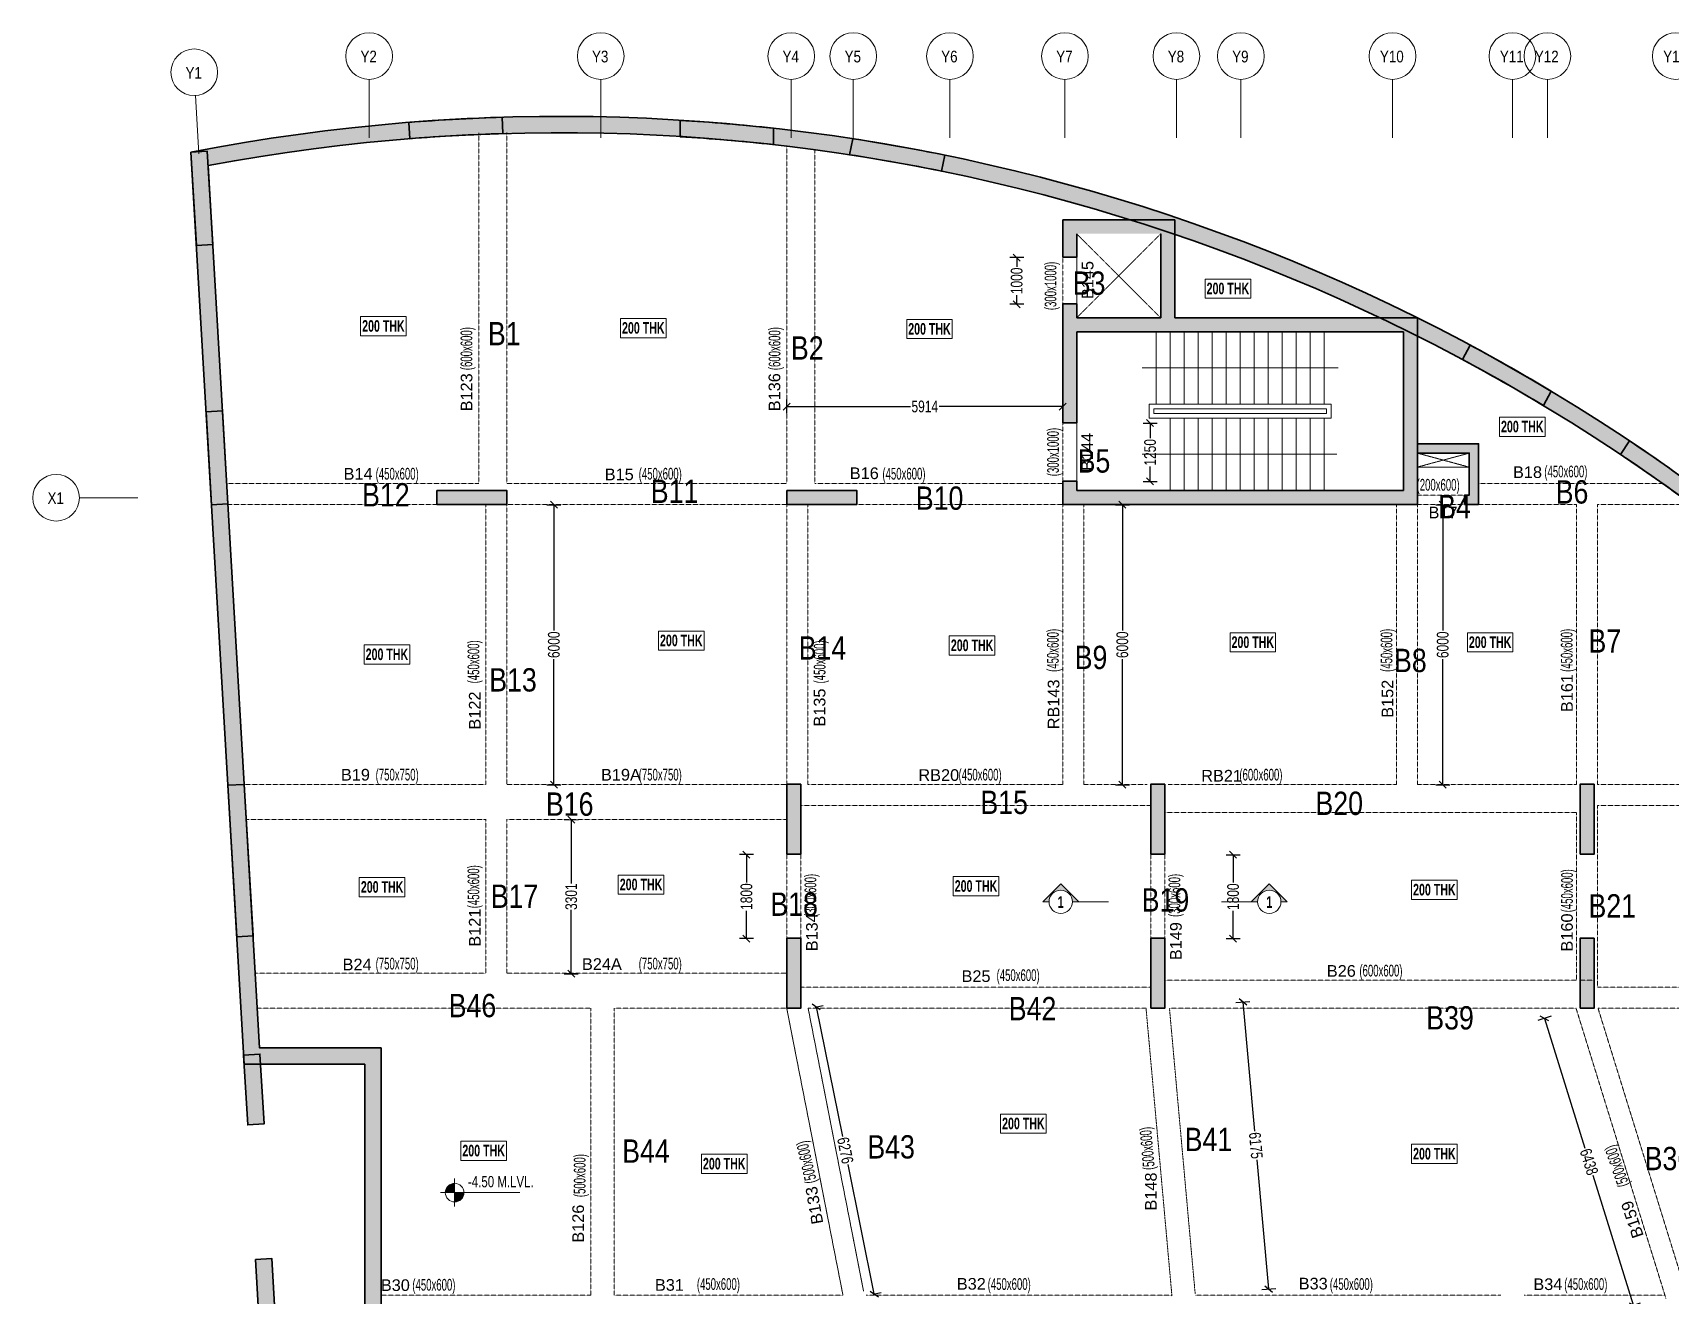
# Model space of a CAD drawing. Header units: millimetres. Extents: x 10 to 70671, y 90 to 65676.
# Drawn here: x 10 to 35101, y 38615 to 65676 of the extents above; entities that cross this region are included whole.
import ezdxf
from ezdxf.enums import TextEntityAlignment as Align

# ---------------------------------------------------------------- set-up
doc = ezdxf.new("R2010")
doc.units = ezdxf.units.MM
for name, pattern in [('Grid Line', [2222.5, 1270, -317.5, 317.5, -317.5]), ('HIDDEN', [0.375, 0.25, -0.125]), ('HIDDEN2', [0.1875, 0.125, -0.0625])]:
    doc.linetypes.add(name, pattern=pattern)
for name, color, linetype, lineweight in [('A-ANNO-DIMS', 8, 'Continuous', 15), ('A-DETL-MISC', 35, 'Continuous', 15), ('A-FLOR-IDEN', 11, 'Continuous', 9), ('A-GRIDS', 8, 'Continuous', 9), ('A-HIDD-ABVE', 8, 'HIDDEN', 20), ('A-HIDD-BELW', 8, 'HIDDEN2', 20), ('G-____-____-DIMS', 7, 'Continuous', 9), ('G-ANNO-SYMB', 1, 'Continuous', 9), ('S-BEAM', 7, 'Continuous', 18), ('S-BEAM-IDEN', 2, 'Continuous', 9), ('S-COL HATCH', 9, 'Continuous', 0), ('S-COLS', 5, 'Continuous', 35), ('S-GRIDS', 8, 'Continuous', 9)]:
    doc.layers.add(name, color=color, linetype=linetype, lineweight=lineweight)
for name, color, linetype in [('Abhinav working', 6, 'Continuous'), ('Beam Nos', 7, 'Continuous'), ('changes', 7, 'Continuous')]:
    doc.layers.add(name, color=color, linetype=linetype)
doc.styles.add('Arial Narrow', font='ARIALN.TTF', dxfattribs={"height": 400})
doc.styles.add('Dim.s & Anno.(Misc.)', font='ARIALN.TTF')
doc.styles.add('SC-BBS1', font='SansSerif')
doc.styles.add('SOBHA', font='swisscl.ttf')
doc.styles.add('Swis721 LtCn BT', font='swisscl.ttf', dxfattribs={"width": 0.9, "height": 233.355162})
doc.styles.add('Swis721 LtCn BT_1', font='swisscl.ttf', dxfattribs={"height": 240})
doc.styles.add('Swis721 LtCn BT_B', font='', dxfattribs={"width": 0.9, "height": 246.918336})
doc.styles.get('Swis721 LtCn BT_B').set_extended_font_data('Swis721 LtCn BT', bold=True)
doc.dimstyles.new('A-GFC-100', dxfattribs={"dimscale": 100, "dimtxt": 1.75, "dimasz": 1.5, "dimexe": 1.5, "dimexo": 0, "dimgap": 1, "dimtad": 1, "dimdsep": 46, "dimtxsty": 'Dim.s & Anno.(Misc.)', "dimblk": 'ARCHTICK', "dimcen": 0, "dimdle": 1.5, "dimclrd": 256, "dimclre": 8, "dimclrt": 6, "dimazin": 2, "dimtfac": 1, "dimtix": 1, "dimtmove": 2, "dimatfit": 3, "dimfxl": 1, "dimtolj": 1, "dimlwd": -1, "dimlwe": 9, "dimarcsym": 0})
doc.dimstyles.new('S-100', dxfattribs={"dimscale": 100, "dimtxt": 2.5, "dimasz": 1.5, "dimexe": 1.5, "dimexo": 1.5, "dimgap": 0.1, "dimtad": 0, "dimdec": 0, "dimrnd": 0.0005, "dimzin": 0, "dimdsep": 46, "dimtxsty": 'SOBHA', "dimblk": 'OBLIQUE', "dimcen": 0.09, "dimclrd": 8, "dimclre": 8, "dimclrt": 6, "dimadec": 0, "dimazin": 0, "dimtfac": 1, "dimtdec": 0, "dimtofl": 0, "dimtmove": 0, "dimatfit": 3, "dimfxl": 1.5, "dimfxlon": 1, "dimtolj": 1, "dimtzin": 0, "dimlwd": -1, "dimlwe": -1, "dimarcsym": 0})

# ---------------------------------------------------------------- blocks, each defined once
blk = doc.blocks.new('_ARCHTICK')
at = {"color": 0, "linetype": 'ByBlock', "const_width": 0.15}
blk.add_lwpolyline([(-0.5, -0.5), (0.5, 0.5)], dxfattribs=at)
blk = doc.blocks.new('A$C31bf04c8')
at = {"layer": 'S-COL HATCH', "transparency": 33554687}
h = blk.add_hatch(color=256, dxfattribs=at)
h.dxf.hatch_style = 1
edge = h.paths.add_edge_path()
edge.add_line((-12645, -10575), (46760, -10575))
edge.add_line((46760, -10575), (50155, -10425))
edge.add_line((50155, -10425), (50155, 18362))
edge.add_arc((65983, 101151), 84288, 235.33184, 259.17631, ccw=False)
edge.add_arc((-8447, 268), 41200, 49.9962, 101.0852)
edge.add_line((-16368, 40699), (-15227, 21150))
edge.add_line((-15227, 21150), (-12645, 21150))
edge.add_line((-12645, 21150), (-12645, -10575))
edge = h.paths.add_edge_path(flags=16)
edge.add_line((-12295, -10225), (46752, -10225))
edge.add_line((46752, -10225), (49805, -10090))
edge.add_line((49805, -10090), (49805, 18073))
edge.add_arc((65983, 101151), 84638, 235.32076, 258.98032, ccw=False)
edge.add_arc((-8447, 268), 40850, 49.9733, 100.6568)
edge.add_line((-16001, 40413), (-14897, 21500))
edge.add_line((-14897, 21500), (-12295, 21500))
edge.add_line((-12295, 21500), (-12295, -10225))
h = blk.add_hatch(color=256, dxfattribs=at)
h.dxf.hatch_style = 1
h.paths.add_polyline_path([(-9681, 41099), (-9700, 41449, 0.01185), (-11697, 41339), (-11678, 40990, -0.011949)])
h = blk.add_hatch(color=256, dxfattribs=at)
h.dxf.hatch_style = 1
h.paths.add_polyline_path([(-3886, 40863), (-3886, 41215, 0.011892), (-5886, 41383), (-5886, 41032, -0.011992)])
h = blk.add_hatch(color=256, dxfattribs=at)
h.dxf.hatch_style = 1
h.paths.add_polyline_path([(-16019, 40720), (-16368, 40699), (-16252, 38703), (-15902, 38723)])
h = blk.add_hatch(color=256, dxfattribs=at)
h.dxf.hatch_style = 1
h.paths.add_polyline_path([(-282, 40294), (-213, 40637, 0.011811), (-2182, 40989), (-2252, 40646, -0.01191)])
h = blk.add_hatch(color=256, dxfattribs=at)
h.dxf.hatch_style = 1
h.paths.add_polyline_path([(3425, 39251), (2315, 39251), (2315, 38451), (2615, 38451), (2615, 38951), (3425, 38951)], flags=17)
h.paths.add_polyline_path([(3725, 39251), (3425, 39251), (3425, 38951), (3725, 38951)], flags=17)
h.paths.add_polyline_path([(3764, 39251), (3725, 39251), (3725, 38951), (4415, 38951), (4415, 37151), (2615, 37151), (2615, 37451), (2315, 37451), (2315, 34901), (2615, 34901), (2615, 36851), (9456, 36851), (9456, 37151), (9141, 37151), (9137, 37141, 0.00014), (9116, 37151), (4715, 37151), (4715, 39251), (4610, 39251), (4539, 39000, 0.004852)])
h.paths.add_polyline_path([(9915, 37151), (9456, 37151), (9456, 36851), (9615, 36851), (9615, 33451), (9456, 33451), (9456, 33151), (9915, 33151)])
h.paths.add_polyline_path([(9456, 33451), (2615, 33451), (2615, 33651), (2315, 33651), (2315, 33151), (9456, 33151)])
h = blk.add_hatch(color=256, dxfattribs=at)
h.dxf.hatch_style = 1
h.paths.add_polyline_path([(11045, 36566), (10879, 36257, -0.01191), (12618, 35268), (12784, 35577, 0.011811)])
h = blk.add_hatch(color=256, dxfattribs=at)
h.dxf.hatch_style = 1
h.paths.add_polyline_path([(-15694, 35157), (-16043, 35136), (-15927, 33140), (-15578, 33160)])
h = blk.add_hatch(color=256, dxfattribs=at)
h.dxf.hatch_style = 1
h.paths.add_polyline_path([(11225, 34450), (9915, 34450), (9915, 34250), (11025, 34250), (11025, 33350), (10925, 33350), (10925, 33151), (11225, 33150), (11225, 33350)])
h = blk.add_hatch(color=256, dxfattribs=at)
h.dxf.hatch_style = 1
h.paths.add_polyline_path([(14462, 34512), (14267, 34221, -0.01191), (15902, 33069), (16097, 33360, 0.011811)])
h = blk.add_hatch(color=256, dxfattribs=at)
h.dxf.hatch_style = 1
h.paths.add_polyline_path([(-11102, 33451), (-11102, 33151), (-9602, 33151), (-9602, 33451)])
h = blk.add_hatch(color=256, dxfattribs=at)
h.dxf.hatch_style = 1
h.paths.add_polyline_path([(-3600, 33451), (-3600, 33151), (-2100, 33151), (-2100, 33451)])
h = blk.add_hatch(color=256, dxfattribs=at)
h.dxf.hatch_style = 1
h.paths.add_polyline_path([(-15227, 27150), (-15577, 27130), (-15387, 23885), (-15038, 23905)])
h = blk.add_hatch(color=256, dxfattribs=at)
h.dxf.hatch_style = 1
h.paths.add_polyline_path([(-3600, 25651), (-3300, 25651), (-3300, 27151), (-3600, 27151)])
h = blk.add_hatch(color=256, dxfattribs=at)
h.dxf.hatch_style = 1
h.paths.add_polyline_path([(-3600, 25651), (-3300, 25651), (-3300, 27151), (-3600, 27151)])
h = blk.add_hatch(color=256, dxfattribs=at)
h.dxf.hatch_style = 1
h.paths.add_polyline_path([(4200, 25651), (4500, 25651), (4500, 27151), (4200, 27151)])
h = blk.add_hatch(color=256, dxfattribs=at)
h.dxf.hatch_style = 1
h.paths.add_polyline_path([(4200, 25651), (4500, 25651), (4500, 27151), (4200, 27151)])
h = blk.add_hatch(color=256, dxfattribs=at)
h.dxf.hatch_style = 1
h.paths.add_polyline_path([(13400, 25651), (13700, 25651), (13700, 27151), (13400, 27151)])
h = blk.add_hatch(color=256, dxfattribs=at)
h.dxf.hatch_style = 1
h.paths.add_polyline_path([(13400, 25651), (13700, 25651), (13700, 27151), (13400, 27151)])
h = blk.add_hatch(color=256, dxfattribs=at)
h.dxf.hatch_style = 1
h.paths.add_polyline_path([(-3600, 22351), (-3300, 22351), (-3300, 23851), (-3600, 23851)])
h = blk.add_hatch(color=256, dxfattribs=at)
h.dxf.hatch_style = 1
h.paths.add_polyline_path([(-3600, 22351), (-3300, 22351), (-3300, 23851), (-3600, 23851)])
h = blk.add_hatch(color=256, dxfattribs=at)
h.dxf.hatch_style = 1
h.paths.add_polyline_path([(4200, 22351), (4500, 22351), (4500, 23851), (4200, 23851)])
h = blk.add_hatch(color=256, dxfattribs=at)
h.dxf.hatch_style = 1
h.paths.add_polyline_path([(4200, 22351), (4500, 22351), (4500, 23851), (4200, 23851)])
h = blk.add_hatch(color=256, dxfattribs=at)
h.dxf.hatch_style = 1
h.paths.add_polyline_path([(13400, 22351), (13700, 22351), (13700, 23851), (13400, 23851)])
h = blk.add_hatch(color=256, dxfattribs=at)
h.dxf.hatch_style = 1
h.paths.add_polyline_path([(13400, 22351), (13700, 22351), (13700, 23851), (13400, 23851)])
h = blk.add_hatch(color=256, dxfattribs=at)
h.dxf.hatch_style = 1
h.paths.add_polyline_path([(-15239, 21348), (-15152, 19851), (-14802, 19871), (-14890, 21369)])
h = blk.add_hatch(color=256, dxfattribs=at)
h.dxf.hatch_style = 1
h.paths.add_polyline_path([(-14983, 16966), (-14896, 15469), (-14547, 15489), (-14634, 16986)])
at = {"layer": 'S-COLS'}
for p, q in [((4715, 39251, 0), (2315, 39251, 0)), ((4715, 37151, 0), (4715, 39251, 0)), ((4415, 37151, 0), (4415, 38951, 0)), ((4415, 37151, 0), (2615, 37151)), ((2615, 36851), (9615, 36851)), ((2615, 34901), (2615, 36851)), ((9915, 37151), (4715, 37151, 0)), ((9615, 36851), (9615, 33451)), ((9915, 33151), (9915, 37151)), ((2315, 34901), (2615, 34901)), ((2315, 33651), (2315, 33151)), ((2615, 33651), (2315, 33651)), ((2615, 33451), (2615, 33651)), ((9615, 33451), (2615, 33451)), ((2315, 33151), (9915, 33151))]:
    blk.add_line(p, q, dxfattribs=at)
at = {"layer": 'S-COLS', "elevation": 0}
blk.add_lwpolyline([(-12645, -10575), (46760, -10575), (50155, -10425), (50155, 18362, -0.104418), (18038, 31827, 0.226686), (-16368, 40699), (-15227, 21150), (-12645, 21150)], format="xyb", close=True, dxfattribs=at)
for points in [[(-9700, 41449, 0.01185), (-11697, 41339), (-11678, 40990, -0.011949), (-9681, 41099), (-9700, 41449)], [(-5886, 41383, -0.011892), (-3886, 41215), (-3886, 40863, 0.011992), (-5886, 41032), (-5886, 41383)], [(-282, 40294), (-213, 40637, 0.011811), (-2182, 40989), (-2252, 40646, -0.01191), (-282, 40294)], [(12784, 35577, 0.011811), (11045, 36566), (10879, 36257, -0.01191), (12618, 35268), (12784, 35577)], [(14462, 34512), (14267, 34221, -0.01191), (15902, 33069), (16097, 33360, 0.011811), (14462, 34512)]]:
    blk.add_lwpolyline(points, format="xyb", dxfattribs=at)
at = {"layer": 'S-COLS'}
blk.add_lwpolyline([(-12295, -10225), (46752, -10225), (49805, -10090), (49805, 18073, -0.103603), (17826, 31549, 0.224825), (-16001, 40413), (-14897, 21500), (-12295, 21500)], format="xyb", close=True, dxfattribs=at)
at = {"layer": 'S-COLS', "elevation": 0}
for points in [[(-16368, 40699), (-16019, 40720), (-15902, 38723), (-16252, 38703)], [(-16043, 35136), (-15694, 35157), (-15578, 33160), (-15927, 33140)], [(-11102, 33451), (-11102, 33151), (-9602, 33151), (-9602, 33451)], [(-3600, 33451), (-3600, 33151), (-2100, 33151), (-2100, 33451)], [(-15577, 27130), (-15227, 27150), (-15038, 23905), (-15387, 23885)], [(-3600, 25651), (-3300, 25651), (-3300, 27151), (-3600, 27151)], [(-3600, 25651), (-3300, 25651), (-3300, 27151), (-3600, 27151)], [(4200, 25651), (4500, 25651), (4500, 27151), (4200, 27151)], [(4200, 25651), (4500, 25651), (4500, 27151), (4200, 27151)], [(13400, 25651), (13700, 25651), (13700, 27151), (13400, 27151)], [(13400, 25651), (13700, 25651), (13700, 27151), (13400, 27151)], [(-3600, 22351), (-3300, 22351), (-3300, 23851), (-3600, 23851)], [(-3600, 22351), (-3300, 22351), (-3300, 23851), (-3600, 23851)], [(4200, 22351), (4500, 22351), (4500, 23851), (4200, 23851)], [(4200, 22351), (4500, 22351), (4500, 23851), (4200, 23851)], [(13400, 22351), (13700, 22351), (13700, 23851), (13400, 23851)], [(13400, 22351), (13700, 22351), (13700, 23851), (13400, 23851)], [(-15239, 21348), (-14890, 21369), (-14802, 19871), (-15152, 19851)], [(-14983, 16966), (-14634, 16986), (-14547, 15489), (-14896, 15469)]]:
    blk.add_lwpolyline(points, close=True, dxfattribs=at)
for points in [[(2615, 38951), (2615, 38451), (2315, 38451), (2315, 39251)], [(2615, 37151), (2615, 37451), (2315, 37451), (2315, 34901)], [(9915, 34450), (11225, 34450), (11225, 33350), (11225, 33150), (10925, 33151), (10925, 33350), (11025, 33350), (11025, 34250), (9915, 34250), (9915, 34450)]]:
    blk.add_lwpolyline(points, dxfattribs=at)
blk = doc.blocks.new('Spot Elevations - M_Spot Elevation - Target Filled-23738-FIRST FLOOR  FRAMING PLAN _NTA_')
at = {"layer": 'G-____-____-DIMS'}
h = blk.add_hatch(color=256, dxfattribs=at)
edge = h.paths.add_edge_path(flags=0)
edge.add_line((0, 0), (-2, 0))
edge.add_arc((0, 0), 2, 90, 180, ccw=False)
edge.add_line((0, 2), (0, 0))
h = blk.add_hatch(color=256, dxfattribs=at)
edge = h.paths.add_edge_path(flags=0)
edge.add_line((0, 0), (2, 0))
edge.add_arc((0, 0), 2, 270, 360, ccw=False)
edge.add_line((0, -2), (0, 0))
for p, q in [((-3, 0), (14, 0)), ((0, -3), (0, 3))]:
    blk.add_line(p, q, dxfattribs=at)
blk.add_circle((0, 0), 2, dxfattribs=at)
blk = doc.blocks.new('Grid - Type 1 Structural-6743905-9TH FLOOR LVL')
at = {"layer": 'A-GRIDS'}
blk.add_circle((0, 0), 4, dxfattribs=at)
blk = doc.blocks.new('A$C45bf0ae9')
at = {"layer": 'S-GRIDS', "linetype": 'Grid Line'}
for p, q in [((-12545, 41014), (-12545, 42264)), ((-7583, 41014), (-7583, 42264)), ((-3500, 41014), (-3500, 42264)), ((-2170, 41014), (-2170, 42264)), ((-100, 41014), (-100, 42264)), ((2365, 41014), (2365, 42264)), ((4755, 41014), (4755, 42264)), ((6135, 41014), (6135, 42264)), ((9385, 41014), (9385, 42264)), ((11955, 41014), (11955, 42264)), ((12705, 41014), (12705, 42264)), ((-16192, 40669), (-16265, 41917)), ((-17504, 33297), (-18754, 33297))]:
    blk.add_line(p, q, dxfattribs=at)
at = {"layer": 'A-GRIDS', "xscale": 124.9999999999999, "yscale": 124.9999999999999, "zscale": 124.9999999999999}
for p in [(-12545, 42764), (-7583, 42764), (-3500, 42764), (-2170, 42764), (-100, 42764), (2365, 42764), (4755, 42764), (6135, 42764), (9385, 42764), (11955, 42764), (12705, 42764), (15455, 42764)]:
    blk.add_blockref('Grid - Type 1 Structural-6743905-9TH FLOOR LVL', p, dxfattribs=at)
for p, rotation in [((-16294, 42416), 3.339999999999538), ((-19254, 33297), 89.99999999999982)]:
    blk.add_blockref('Grid - Type 1 Structural-6743905-9TH FLOOR LVL', p, dxfattribs=dict(at, rotation=rotation))
at = {"layer": 'A-GRIDS', "lineweight": 18, "char_height": 250, "attachment_point": 1, "style": 'Arial Narrow'}
for s, insert, width in [('Y2', (-12731, 42879), 440.93), ('Y3', (-7769, 42879), 440.93), ('Y4', (-3686, 42879), 440.93), ('Y5', (-2356, 42879), 440.93), ('Y6', (-286, 42879), 440.93), ('Y7', (2179, 42879), 440.93), ('Y8', (4569, 42879), 440.93), ('Y9', (5949, 42879), 440.93), ('Y10', (9116, 42879), 641.35), ('Y11', (11686, 42879), 641.35), ('Y12', (12436, 42879), 641.35), ('Y13', (15186, 42879), 641.35), ('Y1', (-16480, 42530), 440.93), ('X1', (-19437, 33415), 440.93)]:
    blk.add_mtext(s, dxfattribs=dict(at, insert=insert, width=width))
blk = doc.blocks.new('Detail View - M_Section Head - Structural Type 1-785420-STILT FLOOR FRAMING PLAN')
at = {"layer": 'G-ANNO-SYMB'}
h = blk.add_hatch(color=9, dxfattribs=at)
edge = h.paths.add_edge_path(flags=0)
edge.add_line((-8.5, 0), (-9.86, 0))
edge.add_line((-9.86, 0), (-5.99, 3.87))
edge.add_line((-5.99, 3.87), (-2.12, 0))
edge.add_line((-2.12, 0), (-3.5, 0))
edge.add_arc((-6, 0), 2.5, 360, 540)
for p, q in [((-5.99, 3.87), (-9.86, 0)), ((-5.99, 3.87), (-2.12, 0)), ((-8.5, 0), (-9.86, 0)), ((-3.5, 0), (-2.12, 0))]:
    blk.add_line(p, q, dxfattribs=at)
at = {"layer": 'G-ANNO-SYMB', "color": 5}
for p, q in [((-5.99, 3.87), (-9.86, 0)), ((-2.12, 0), (-5.99, 3.87)), ((-9.86, 0), (-8.5, 0)), ((-3.5, 0), (4.24, 0)), ((-3.5, 0), (-2.12, 0))]:
    blk.add_line(p, q, dxfattribs=at)
at = {"layer": 'G-ANNO-SYMB'}
blk.add_arc((-6, 0), 2.5, 360, 180, dxfattribs=at)
at = {"layer": 'G-ANNO-SYMB', "color": 5}
for start, end in [(360, 180), (180, 360)]:
    blk.add_arc((-6, 0), 2.5, start, end, dxfattribs=at)
blk = doc.blocks.new('_OBLIQUE')
at = {"color": 0, "linetype": 'ByBlock'}
blk.add_line((-0.5, -0.5), (0.5, 0.5), dxfattribs=at)
blk = doc.blocks.new('*D110')
at = {"layer": 'changes', "color": 8, "transparency": 16777216}
for p, q in [((21246, 60858), (20946, 60858)), ((21096, 60858), (21096, 60662)), ((21096, 59858), (21096, 60055)), ((21246, 59858), (20946, 59858))]:
    blk.add_line(p, q, dxfattribs=at)
at = {"layer": 'Defpoints', "color": 0, "transparency": 16777216}
for p in [(22083, 60858, 0), (21096, 59858), (22083, 59858, 0)]:
    blk.add_point(p, dxfattribs=at)
at = {"layer": 'changes', "color": 8, "transparency": 16777216, "xscale": 150, "yscale": 150, "zscale": 150}
for p, rotation in [((21096, 60858), 90), ((21096, 59858), 270)]:
    blk.add_blockref('_OBLIQUE', p, dxfattribs=dict(at, rotation=rotation))
at = {"layer": 'changes', "color": 6, "transparency": 16777216, "insert": (21096, 60358), "char_height": 250, "attachment_point": 5, "rotation": 90, "style": 'SOBHA'}
blk.add_mtext('\\A1;1000', dxfattribs=at)
blk = doc.blocks.new('*D111')
at = {"layer": 'changes', "color": 8, "transparency": 16777216}
for p, q in [((23805, 57308), (24105, 57308)), ((23955, 57308), (23955, 56987)), ((23955, 56058), (23955, 56380)), ((23805, 56058), (24105, 56058))]:
    blk.add_line(p, q, dxfattribs=at)
at = {"layer": 'Defpoints', "color": 0, "transparency": 16777216}
for p in [(22383, 57308, 0), (22383, 56058, 0), (23955, 56058)]:
    blk.add_point(p, dxfattribs=at)
at = {"layer": 'changes', "color": 8, "transparency": 16777216, "xscale": 150, "yscale": 150, "zscale": 150}
for p, rotation in [((23955, 57308), 90), ((23955, 56058), 270)]:
    blk.add_blockref('_OBLIQUE', p, dxfattribs=dict(at, rotation=rotation))
at = {"layer": 'changes', "color": 6, "transparency": 16777216, "insert": (23955, 56683), "char_height": 250, "attachment_point": 5, "rotation": 90, "style": 'SOBHA'}
blk.add_mtext('\\A1;1250', dxfattribs=at)
blk = doc.blocks.new('*D112')
at = {"layer": 'changes', "color": 8, "transparency": 16777216}
for p, q in [((30076, 55558), (30376, 55558)), ((30226, 55558), (30226, 52866)), ((30226, 49558), (30226, 52251)), ((30076, 49558), (30376, 49558))]:
    blk.add_line(p, q, dxfattribs=at)
at = {"layer": 'Defpoints', "color": 0, "transparency": 16777216}
for p in [(29683, 55558, 0), (29683, 49558), (30226, 49558)]:
    blk.add_point(p, dxfattribs=at)
at = {"layer": 'changes', "color": 8, "transparency": 16777216, "xscale": 150, "yscale": 150, "zscale": 150}
for p, rotation in [((30226, 55558), 90), ((30226, 49558), 270)]:
    blk.add_blockref('_OBLIQUE', p, dxfattribs=dict(at, rotation=rotation))
at = {"layer": 'changes', "color": 6, "transparency": 16777216, "insert": (30226, 52558), "char_height": 250, "attachment_point": 5, "rotation": 90, "style": 'SOBHA'}
blk.add_mtext('\\A1;6000', dxfattribs=at)
blk = doc.blocks.new('*D113')
at = {"layer": 'changes', "color": 8, "transparency": 16777216}
for p, q in [((23210, 55558), (23510, 55558)), ((23360, 55558), (23360, 52866)), ((23360, 49558), (23360, 52251)), ((23210, 49558), (23510, 49558))]:
    blk.add_line(p, q, dxfattribs=at)
at = {"layer": 'Defpoints', "color": 0, "transparency": 16777216}
for p in [(22533, 55558, 0), (23360, 55558), (22533, 49558, 0)]:
    blk.add_point(p, dxfattribs=at)
at = {"layer": 'changes', "color": 8, "transparency": 16777216, "xscale": 150, "yscale": 150, "zscale": 150}
for p, rotation in [((23360, 55558), 90), ((23360, 49558), 270)]:
    blk.add_blockref('_OBLIQUE', p, dxfattribs=dict(at, rotation=rotation))
at = {"layer": 'changes', "color": 6, "transparency": 16777216, "insert": (23360, 52558), "char_height": 250, "attachment_point": 5, "rotation": 90, "style": 'SOBHA'}
blk.add_mtext('\\A1;6000', dxfattribs=at)
blk = doc.blocks.new('*D114')
at = {"layer": 'changes', "color": 8, "transparency": 16777216}
for p, q in [((16169, 57515), (16169, 57815)), ((16169, 57665), (18818, 57665)), ((22083, 57665), (19434, 57665)), ((22083, 57515), (22083, 57815))]:
    blk.add_line(p, q, dxfattribs=at)
at = {"layer": 'Defpoints', "color": 0, "transparency": 16777216}
for p in [(22083, 57665), (16169, 56008, 0), (22083, 56008)]:
    blk.add_point(p, dxfattribs=at)
at = {"layer": 'changes', "color": 8, "transparency": 16777216, "xscale": 150, "yscale": 150, "zscale": 150, "rotation": 180}
blk.add_blockref('_OBLIQUE', (16169, 57665), dxfattribs=at)
at = {"layer": 'changes', "color": 8, "transparency": 16777216, "xscale": 150, "yscale": 150, "zscale": 150}
blk.add_blockref('_OBLIQUE', (22083, 57665), dxfattribs=at)
at = {"layer": 'changes', "color": 6, "transparency": 16777216, "insert": (19126, 57665), "char_height": 250, "attachment_point": 5, "style": 'SOBHA'}
blk.add_mtext('\\A1;5914', dxfattribs=at)
blk = doc.blocks.new('*D115')
at = {"layer": 'changes', "color": 8, "transparency": 16777216}
for p, q in [((11028, 55558), (11328, 55558)), ((11178, 55558), (11178, 52866)), ((11177, 49558), (11178, 52251)), ((11027, 49558), (11327, 49558))]:
    blk.add_line(p, q, dxfattribs=at)
at = {"layer": 'Defpoints', "color": 0, "transparency": 16777216}
for p in [(10167, 55558, 0), (10166, 49558), (11177, 49558)]:
    blk.add_point(p, dxfattribs=at)
at = {"layer": 'changes', "color": 8, "transparency": 16777216, "xscale": 150, "yscale": 150, "zscale": 150}
for p, rotation in [((11178, 55558), 89.99595841845704), ((11177, 49558), 269.9959584184571)]:
    blk.add_blockref('_OBLIQUE', p, dxfattribs=dict(at, rotation=rotation))
at = {"layer": 'changes', "color": 6, "transparency": 16777216, "insert": (11178, 52558), "char_height": 250, "attachment_point": 5, "rotation": 89.996, "style": 'SOBHA'}
blk.add_mtext('\\A1;6000', dxfattribs=at)
blk = doc.blocks.new('*D116')
at = {"layer": 'changes', "color": 8, "transparency": 16777216}
for p, q in [((11401, 48810), (11701, 48809)), ((11551, 48809), (11550, 47443)), ((11550, 45508), (11550, 46875)), ((11400, 45508), (11700, 45508))]:
    blk.add_line(p, q, dxfattribs=at)
at = {"layer": 'Defpoints', "color": 0, "transparency": 16777216}
for p in [(10167, 48810, 0), (10166, 45509), (11550, 45508)]:
    blk.add_point(p, dxfattribs=at)
at = {"layer": 'changes', "color": 8, "transparency": 16777216, "xscale": 150, "yscale": 150, "zscale": 150}
for p, rotation in [((11551, 48809), 89.99273195037848), ((11550, 45508), 269.9927319503785)]:
    blk.add_blockref('_OBLIQUE', p, dxfattribs=dict(at, rotation=rotation))
at = {"layer": 'changes', "color": 6, "transparency": 16777216, "insert": (11550, 47159), "char_height": 250, "attachment_point": 5, "rotation": 89.9927, "style": 'SOBHA'}
blk.add_mtext('\\A1;3301', dxfattribs=at)
blk = doc.blocks.new('*D117')
at = {"layer": 'changes', "color": 8, "transparency": 16777216}
for p, q in [((15455, 48060), (15155, 48060)), ((15305, 48060), (15305, 47463)), ((15305, 46260), (15305, 46856)), ((15455, 46260), (15155, 46260))]:
    blk.add_line(p, q, dxfattribs=at)
at = {"layer": 'Defpoints', "color": 0, "transparency": 16777216}
for p in [(16169, 48060, 0), (15305, 46260), (16169, 46260, 0)]:
    blk.add_point(p, dxfattribs=at)
at = {"layer": 'changes', "color": 8, "transparency": 16777216, "xscale": 150, "yscale": 150, "zscale": 150}
for p, rotation in [((15305, 48060), 90), ((15305, 46260), 270)]:
    blk.add_blockref('_OBLIQUE', p, dxfattribs=dict(at, rotation=rotation))
at = {"layer": 'changes', "color": 6, "transparency": 16777216, "insert": (15305, 47160), "char_height": 250, "attachment_point": 5, "rotation": 90, "style": 'SOBHA'}
blk.add_mtext('\\A1;1800', dxfattribs=at)
blk = doc.blocks.new('*D118')
at = {"layer": 'changes', "color": 8, "transparency": 16777216}
for p, q in [((25584, 48058), (25884, 48058)), ((25734, 48058), (25734, 47462)), ((25734, 46259), (25734, 46855)), ((25584, 46259), (25884, 46259))]:
    blk.add_line(p, q, dxfattribs=at)
at = {"layer": 'Defpoints', "color": 0, "transparency": 16777216}
for p in [(23969, 48058, 0), (25734, 48058), (23969, 46259, 0)]:
    blk.add_point(p, dxfattribs=at)
at = {"layer": 'changes', "color": 8, "transparency": 16777216, "xscale": 150, "yscale": 150, "zscale": 150}
for p, rotation in [((25734, 48058), 89.99985770888635), ((25734, 46259), 269.9998577088863)]:
    blk.add_blockref('_OBLIQUE', p, dxfattribs=dict(at, rotation=rotation))
at = {"layer": 'changes', "color": 6, "transparency": 16777216, "insert": (25734, 47158), "char_height": 250, "attachment_point": 5, "rotation": 89.9999, "style": 'SOBHA'}
blk.add_mtext('\\A1;1800', dxfattribs=at)
blk = doc.blocks.new('*D128')
at = {"layer": 'changes', "color": 8, "transparency": 16777216}
for p, q in [((32552, 44594), (32265, 44505)), ((32409, 44550), (33270, 41768)), ((34312, 38400), (33451, 41181)), ((34456, 38444), (34169, 38355))]:
    blk.add_line(p, q, dxfattribs=at)
at = {"layer": 'Defpoints', "color": 0, "transparency": 16777216}
for p in [(33083, 44759, 0), (34987, 38608), (34312, 38400)]:
    blk.add_point(p, dxfattribs=at)
at = {"layer": 'changes', "color": 8, "transparency": 16777216, "xscale": 150, "yscale": 150, "zscale": 150}
for p, rotation in [((32409, 44550), 107.2003698395334), ((34312, 38400), 287.2003698395334)]:
    blk.add_blockref('_OBLIQUE', p, dxfattribs=dict(at, rotation=rotation))
at = {"layer": 'changes', "color": 6, "transparency": 16777216, "insert": (33361, 41475), "char_height": 250, "attachment_point": 5, "rotation": 287.2004, "style": 'SOBHA'}
blk.add_mtext('\\A1;6438', dxfattribs=at)
blk = doc.blocks.new('*D131')
at = {"layer": 'changes', "color": 8, "transparency": 16777216}
for p, q in [((25794, 44887), (26093, 44913)), ((25944, 44900), (26193, 42131)), ((26497, 38750), (26248, 41519)), ((26347, 38737), (26646, 38763))]:
    blk.add_line(p, q, dxfattribs=at)
at = {"layer": 'Defpoints', "color": 0, "transparency": 16777216}
for p in [(24370, 44759), (24923, 38609, 0), (26497, 38750)]:
    blk.add_point(p, dxfattribs=at)
at = {"layer": 'changes', "color": 8, "transparency": 16777216, "xscale": 150, "yscale": 150, "zscale": 150}
for p, rotation in [((25944, 44900), 95.13845557335478), ((26497, 38750), 275.1384555733548)]:
    blk.add_blockref('_OBLIQUE', p, dxfattribs=dict(at, rotation=rotation))
at = {"layer": 'changes', "color": 6, "transparency": 16777216, "insert": (26220, 41825), "char_height": 250, "attachment_point": 5, "rotation": 275.1385, "style": 'SOBHA'}
blk.add_mtext('\\A1;6175', dxfattribs=at)
blk = doc.blocks.new('*D132')
at = {"layer": 'changes', "color": 8, "transparency": 16777216}
for p, q in [((16774, 44789), (16946, 44824)), ((16799, 44795), (17361, 42020)), ((18045, 38643), (17483, 41418)), ((18020, 38638), (18192, 38673))]:
    blk.add_line(p, q, dxfattribs=at)
at = {"layer": 'Defpoints', "color": 0, "transparency": 16777216}
for p in [(16627, 44760, 0), (16799, 44795), (17873, 38609)]:
    blk.add_point(p, dxfattribs=at)
at = {"layer": 'changes', "color": 8, "transparency": 16777216, "xscale": 150, "yscale": 150, "zscale": 150}
for p, rotation in [((16799, 44795), 101.4496253481066), ((18045, 38643), 281.4496253481067)]:
    blk.add_blockref('_OBLIQUE', p, dxfattribs=dict(at, rotation=rotation))
at = {"layer": 'changes', "color": 6, "transparency": 16777216, "insert": (17422, 41719), "char_height": 250, "attachment_point": 5, "rotation": 281.4496, "style": 'SOBHA'}
blk.add_mtext('\\A1;6276', dxfattribs=at)
blk = doc.blocks.new('A$Cf8d4ec59')
at = {"layer": 'A-DETL-MISC'}
for p, q in [((-5300, 0), (-5300, -1550)), ((-5000, 0), (-5000, -1550)), ((-4700, 0), (-4700, -1550)), ((-4400, 0), (-4400, -1550)), ((-4100, 0), (-4100, -1550)), ((-3800, 0), (-3800, -1550)), ((-3500, 0), (-3500, -1550)), ((-3200, 0), (-3200, -1550)), ((-2900, 0), (-2900, -1550)), ((-2600, 0), (-2600, -1550)), ((-2300, 0), (-2300, -1550)), ((-2000, 0), (-2000, -1550)), ((-1700, 0), (-1700, -1550)), ((-5000, -3400), (-5000, -1850)), ((-4700, -3400), (-4700, -1850)), ((-4400, -3400), (-4400, -1850)), ((-4100, -3400), (-4100, -1850)), ((-3800, -3400), (-3800, -1850)), ((-3500, -3400), (-3500, -1850)), ((-3200, -3400), (-3200, -1850)), ((-2900, -3400), (-2900, -1850)), ((-2600, -3400), (-2600, -1850)), ((-2300, -3400), (-2300, -1850)), ((-2000, -3400), (-2000, -1850)), ((-1700, -3400), (-1700, -1850))]:
    blk.add_line(p, q, dxfattribs=at)
for points in [[(-1550, -1550), (-1550, -1850), (-5450, -1850), (-5450, -1550)], [(-1650, -1650), (-1650, -1750), (-5350, -1750), (-5350, -1650)]]:
    blk.add_lwpolyline(points, close=True, dxfattribs=at)
at = {"layer": 'A-ANNO-DIMS', "ltscale": 500}
for points in [[(-1400, -775), (-5600, -775)], [(-5600, -2625), (-1424, -2625)]]:
    blk.add_leader(points, dimstyle='A-GFC-100', override={"dimasz": 0.002, "dimtad": 0, "dimfxl": 0.18, "dimarcsym": 1}, dxfattribs=at)

msp = doc.modelspace()

# ---------------------------------------------------------------- linework, layer by layer
at = {"layer": 'A-FLOR-IDEN', "color": 8, "elevation": 0, "flags": 128}
for points in [[(26110.6, 60396.7), (26110.6, 59984.9), (25133.1, 59984.9), (25133.1, 60396.7)], [(26110.6, 60396.7), (26110.6, 59984.9), (25133.1, 59984.9), (25133.1, 60396.7)], [(8013.6, 59593.2), (8013.6, 59181.4), (7036.1, 59181.4), (7036.1, 59593.2)], [(8013.6, 59593.2), (8013.6, 59181.4), (7036.1, 59181.4), (7036.1, 59593.2)], [(13582.6, 59552.2), (13582.6, 59140.4), (12605.1, 59140.4), (12605.1, 59552.2)], [(13582.6, 59552.2), (13582.6, 59140.4), (12605.1, 59140.4), (12605.1, 59552.2)], [(19716.1, 59531.2), (19716.1, 59119.4), (18738.6, 59119.4), (18738.6, 59531.2)], [(19716.1, 59531.2), (19716.1, 59119.4), (18738.6, 59119.4), (18738.6, 59531.2)], [(32419.1, 57437.2), (32419.1, 57025.4), (31441.6, 57025.4), (31441.6, 57437.2)], [(32419.1, 57437.2), (32419.1, 57025.4), (31441.6, 57025.4), (31441.6, 57437.2)], [(14396.6, 52852.7), (14396.6, 52440.9), (13419.1, 52440.9), (13419.1, 52852.7)], [(14396.6, 52852.7), (14396.6, 52440.9), (13419.1, 52440.9), (13419.1, 52852.7)], [(20629.1, 52748.2), (20629.1, 52336.4), (19651.6, 52336.4), (19651.6, 52748.2)], [(20629.1, 52748.2), (20629.1, 52336.4), (19651.6, 52336.4), (19651.6, 52748.2)], [(26644.6, 52815.3), (26644.6, 52403.5), (25667.1, 52403.5), (25667.1, 52815.3)], [(26644.6, 52815.3), (26644.6, 52403.5), (25667.1, 52403.5), (25667.1, 52815.3)], [(31730.6, 52815.3), (31730.6, 52403.5), (30753.1, 52403.5), (30753.1, 52815.3)], [(31730.6, 52815.3), (31730.6, 52403.5), (30753.1, 52403.5), (30753.1, 52815.3)], [(8089.1, 52555.7), (8089.1, 52143.9), (7111.6, 52143.9), (7111.6, 52555.7)], [(8089.1, 52555.7), (8089.1, 52143.9), (7111.6, 52143.9), (7111.6, 52555.7)], [(7985.9, 47568.3), (7985.9, 47156.5), (7008.4, 47156.5), (7008.4, 47568.3)], [(7985.9, 47568.3), (7985.9, 47156.5), (7008.4, 47156.5), (7008.4, 47568.3)], [(13534.6, 47622.7), (13534.6, 47210.9), (12557.1, 47210.9), (12557.1, 47622.7)], [(13534.6, 47622.7), (13534.6, 47210.9), (12557.1, 47210.9), (12557.1, 47622.7)], [(20712.6, 47588.7), (20712.6, 47176.9), (19735.1, 47176.9), (19735.1, 47588.7)], [(20712.6, 47588.7), (20712.6, 47176.9), (19735.1, 47176.9), (19735.1, 47588.7)], [(30535.1, 47510.7), (30535.1, 47098.9), (29557.6, 47098.9), (29557.6, 47510.7)], [(30535.1, 47510.7), (30535.1, 47098.9), (29557.6, 47098.9), (29557.6, 47510.7)], [(21727.6, 42499.2), (21727.6, 42087.4), (20750.1, 42087.4), (20750.1, 42499.2)], [(21727.6, 42499.2), (21727.6, 42087.4), (20750.1, 42087.4), (20750.1, 42499.2)], [(10161.1, 41917.7), (10161.1, 41505.9), (9183.6, 41505.9), (9183.6, 41917.7)], [(10161.1, 41917.7), (10161.1, 41505.9), (9183.6, 41505.9), (9183.6, 41917.7)], [(30535.1, 41850.7), (30535.1, 41438.9), (29557.6, 41438.9), (29557.6, 41850.7)], [(30535.1, 41850.7), (30535.1, 41438.9), (29557.6, 41438.9), (29557.6, 41850.7)], [(15316.6, 41637.7), (15316.6, 41225.9), (14339.1, 41225.9), (14339.1, 41637.7)], [(15316.6, 41637.7), (15316.6, 41225.9), (14339.1, 41225.9), (14339.1, 41637.7)]]:
    msp.add_lwpolyline(points, close=True, dxfattribs=at)
at = {"layer": 'A-HIDD-ABVE', "linetype": 'HIDDEN'}
for p, q in [((22382.9, 61367, 0), (24182.9, 59567, 0)), ((22382.9, 59567, 0), (24182.9, 61367, 0)), ((29682.9, 56365.8, 0), (30792.9, 56665.9, 0)), ((29682.9, 56665.8, 0), (30792.9, 56365.9, 0))]:
    msp.add_line(p, q, dxfattribs=at)
at = {"layer": 'S-BEAM', "linetype": 'HIDDEN'}
for p, q in [((9566.1, 56015.8), (9566.1, 63528.7)), ((10166.1, 56015.8), (10166.1, 63534.8)), ((16168.5, 56015.8, 0), (16168.5, 63245.2, 0)), ((16768.5, 56015.8, 0), (16768.5, 63169, 0)), ((22082.9, 60865.8, 0), (22082.9, 59865.8, 0)), ((22082.9, 57315.8, 0), (22082.9, 56065.8, 0)), ((4165.1, 56015.8), (9566.1, 56015.8)), ((10166.1, 56015.8), (16168.5, 56015.8)), ((16768.5, 56015.8), (22082.9, 56015.8)), ((30992.9, 56015.8, 0), (34936.7, 56015.8, 0)), ((4190.9, 55565.8), (16168.5, 55565.8, 0)), ((9716.6, 49565.8, 0), (9716.6, 55567, 0)), ((10166.6, 49567, 0), (10166.6, 55567, 0)), ((16168.1, 55565.8), (22082.9, 55565.8, 0)), ((16168.5, 49565.8, 0), (16168.5, 55565.8, 0)), ((16618.5, 49565.8, 0), (16618.5, 55565.8, 0)), ((22082.9, 49565.8, 0), (22082.9, 55565.8, 0)), ((22532.9, 49565.8, 0), (22532.9, 55565.8, 0)), ((29232.9, 49565.8, 0), (29232.9, 55565.8, 0)), ((29682.9, 55765.8, 0), (30693.1, 55765.9, 0)), ((29682.9, 55565.8, 0), (33093.5, 55565.8, 0)), ((29682.9, 49565.8, 0), (29682.9, 55565.8, 0)), ((33093.5, 49565.8, 0), (33093.5, 55567, 0)), ((33543.5, 55565.8), (35560.9, 55565.8)), ((33543.5, 49565.8, 0), (33543.5, 55565.8, 0)), ((4541.4, 49565.8), (9716.6, 49565.8)), ((10166.1, 49565.8), (16468.5, 49565.8)), ((16618.5, 49565.8), (22082.9, 49565.8)), ((22532.9, 49565.8), (23893.5, 49565.8)), ((24343.5, 49565.8), (29232.9, 49565.8)), ((29682.9, 49565.8), (33093.5, 49565.8)), ((33543.5, 49565.8), (40893.5, 49565.8)), ((4585.2, 48815.8), (9716.6, 48815.8)), ((9716.6, 45515.9, 0), (9716.6, 48817, 0)), ((10166.6, 45517, 0), (10166.6, 48817, 0)), ((10166.6, 48815.8), (16168.1, 48815.8)), ((16468.5, 49115.8), (23968.1, 49115.8)), ((24268.5, 48965.8), (33093.5, 48965.8)), ((33093.5, 45365.9, 0), (33093.5, 48965.8, 0)), ((33543.5, 49115.8), (40893.5, 49115.8)), ((33543.5, 45215.9, 0), (33543.5, 49115.8, 0)), ((16168.5, 48065.8, 0), (16168.5, 46265.9)), ((16468.5, 48065.8, 0), (16468.5, 46265.9)), ((23968.5, 48065.8, 0), (23968.5, 46265.9, 0)), ((24268.5, 48065.8, 0), (24268.5, 46265.9, 0)), ((4777.3, 45515.9), (9716.6, 45515.9)), ((10166.1, 45515.9), (16168.1, 45515.9)), ((16468.1, 45515.9), (16468.5, 45515.9)), ((24268.5, 45365.9), (33093.5, 45365.9)), ((33168.1, 45365.9), (33468.5, 45365.9)), ((23968.1, 45215.9), (16468.5, 45215.9)), ((40893.5, 45215.9), (33543.5, 45215.9)), ((4821, 44765.9), (11972.7, 44765.9)), ((11972.7, 38615.9), (11972.7, 44765.9)), ((12472.7, 44765.9), (16168.5, 44765.9)), ((12472.7, 38615.9), (12472.7, 44765.9)), ((17372.7, 38615.9, 0), (16168.5, 44765.9, 0)), ((17814.3, 38702.3, 0), (16626.8, 44767, 0)), ((23867.6, 44765.9), (16627.1, 44765.9)), ((23867.6, 44765.9, 0), (24423.7, 38593.4, 0)), ((24369.5, 44767, 0), (24921.6, 38638.3, 0)), ((24369.6, 44765.9), (33083.3, 44765.9, 0)), ((33083.3, 44765.9, 0), (35007.7, 38549.3, 0)), ((33554.4, 44765.9), (40867, 44765.9)), ((33554.4, 44765.9, 0), (35437.6, 38682.4, 0)), ((7473.1, 38615.9), (11972.7, 38615.9, 0)), ((12472.7, 38615.9, 0), (17372.7, 38615.9, 0)), ((17872.7, 38615.9, 0), (24422.6, 38615.9, 0)), ((31472.6, 38615.9, 0), (24922.7, 38615.9, 0)), ((31972.7, 38615.9, 0), (34995.5, 38615.8, 0))]:
    msp.add_line(p, q, dxfattribs=at)
at = {"layer": 'S-BEAM'}
for p, q in [((22382.9, 60865.8, 0), (22382.9, 59865.8, 0)), ((22382.9, 57315.8, 0), (22382.9, 56065.8, 0)), ((29682.9, 56365.8, 0), (30792.9, 56365.9, 0))]:
    msp.add_line(p, q, dxfattribs=at)
at = {"layer": 'S-BEAM', "ltscale": 250000}
msp.add_line((16468.1, 49565.8), (16468.5, 49565.8), dxfattribs=at)

# ---------------------------------------------------------------- block references
at = {"layer": 'A-HIDD-BELW', "color": 3}
msp.add_blockref('A$C31bf04c8', (19768.3, 22415.9, 0), dxfattribs=at)
at = {"layer": 'Beam Nos'}
msp.add_blockref('A$C45bf0ae9', (19764.4, 22412.4), dxfattribs=at)
at = {"layer": 'G-____-____-DIMS', "xscale": 99.99999999999991, "yscale": 99.99999999999991, "zscale": 99.99999999999991}
msp.add_blockref('Spot Elevations - M_Spot Elevation - Target Filled-23738-FIRST FLOOR  FRAMING PLAN _NTA_', (9051.3, 40815.2), dxfattribs=at)
at = {"layer": 'G-ANNO-SYMB', "extrusion": (0, 0, -1), "yscale": 99.99999999999991, "zscale": 99.99999999999991}
for p, xscale in [((-22638.9, 47049.5, 0), -99.99999999999991), ((-25909.5, 47049.5, 0), 99.99999999999991)]:
    msp.add_blockref('Detail View - M_Section Head - Structural Type 1-785420-STILT FLOOR FRAMING PLAN', p, dxfattribs=dict(at, xscale=xscale))
at = {"layer": 'S-BEAM-IDEN'}
msp.add_blockref('A$Cf8d4ec59', (29382.9, 59265.8, 0), dxfattribs=at)

# ---------------------------------------------------------------- texts
at = {"layer": 'A-FLOR-IDEN', "color": 1, "char_height": 246.92, "width": 1155, "attachment_point": 2, "line_spacing_factor": 0.964267, "style": 'Swis721 LtCn BT_B'}
for insert in [(25621.9, 60318.6), (25621.9, 60318.6), (7524.9, 59515.1), (7524.9, 59515.1), (13093.9, 59474.1), (13093.9, 59474.1), (19227.4, 59453.1), (19227.4, 59453.1), (31930.4, 57359.1), (31930.4, 57359.1), (13907.9, 52774.6), (13907.9, 52774.6), (20140.4, 52670.1), (20140.4, 52670.1), (26155.9, 52737.3), (26155.9, 52737.3), (31241.9, 52737.3), (31241.9, 52737.3), (7600.4, 52477.6), (7600.4, 52477.6), (7497.1, 47490.3), (7497.1, 47490.3), (13045.9, 47544.6), (13045.9, 47544.6), (20223.9, 47510.6), (20223.9, 47510.6), (30046.4, 47432.6), (30046.4, 47432.6), (21238.9, 42421.1), (21238.9, 42421.1), (9672.4, 41839.6), (9672.4, 41839.6), (30046.4, 41772.6), (30046.4, 41772.6), (14827.9, 41559.6), (14827.9, 41559.6)]:
    msp.add_mtext('200 THK', dxfattribs=dict(at, insert=insert))
at = {"layer": 'Abhinav working', "char_height": 500, "attachment_point": 1, "style": 'Dim.s & Anno.(Misc.)'}
for s, insert in [('B3', (22298.2, 60559.6)), ('B1', (9764.1, 59476.4)), ('B2', (16257.3, 59168.5)), ('B5', (22401.9, 56748.1)), ('B12', (7067.9, 56022.4)), ('B11', (13254.8, 56096.2)), ('B10', (18933.7, 55950.8)), ('B6', (32646.4, 56084.1)), ('B4', (30128.9, 55767.4)), ('B14', (16424.9, 52739.1, 0)), ('B7', (33349.9, 52888.6, 0)), ('B9', (22339.2, 52537, 0)), ('B8', (29182, 52471.9)), ('B13', (9792.6, 52055.9)), ('B16', (11007.6, 49392.7)), ('B15', (20318.4, 49431)), ('B20', (27498.1, 49409.5)), ('B17', (9825.4, 47418.2)), ('B18', (15816.7, 47247.9)), ('B19', (23774.9, 47339.1, 0)), ('B21', (33349.9, 47211.5, 0)), ('B46', (8923.3, 45074.7, 0)), ('B42', (20926.4, 45008.3, 0)), ('B39', (29873.5, 44811.7, 0)), ('B41', (24695.2, 42205.3, 0)), ('B44', (12641.1, 41955.3, 0)), ('B43', (17894.9, 42046.2, 0)), ('B36', (34552.9, 41795.9, 0))]:
    msp.add_mtext_dynamic_manual_height_columns(s, width=21149.247, gutter_width=5423.5, heights=[0], dxfattribs=dict(at, insert=insert))
at = {"layer": 'Beam Nos', "color": 3, "style": 'SC-BBS1'}
for s, rotation, p in [('B145', 90, (22815.5, 60375.9, 0)), ('B123', 90, (9506.5, 57968.9)), ('B136', 90, (16104, 57971.2, 0)), ('B144', 90, (22805.6, 56690.3)), ('B135', 90, (17071.6, 51212.1, 0)), ('RB143', 90, (22085.9, 51280.9)), ('B152', 90, (29241.5, 51400.2, 0)), ('B161', 90, (33087.8, 51522.2, 0)), ('B122', 90, (9681.8, 51148.3)), ('B121', 90, (9681.8, 46494.8)), ('B134', 90, (16907.1, 46396.1, 0)), ('B160', 90, (33087.8, 46390.6, 0)), ('B149', 90, (24707.6, 46205.5, 0)), ('B148', 90, (24171.3, 40839, 0)), ('B133', 99.96377, (16955, 40576.6, 0)), ('B126', 90, (11897.7, 40150.1, 0)), ('B159', 108.42422, (34477.6, 40301.9, 0))]:
    msp.add_text(s, height=250, rotation=rotation, dxfattribs=at).set_placement(p, align=Align.BOTTOM_CENTER)
for s, p in [('B14', (6982, 56022.3, 0)), ('B15', (12578.5, 56009.8, 0)), ('B16', (17830, 56034.3, 0)), ('B18', (32042.5, 56057.9, 0)), ('B17', (30232.5, 55192.8, 0)), ('B19', (6925.5, 49572.3, 0)), ('B19A', (12614.7, 49572.3, 0)), ('RB20', (19426, 49565.5)), ('RB21', (25486.8, 49551)), ('B24', (6961, 45505)), ('B24A', (12206.8, 45513.7)), ('B26', (28052.5, 45367)), ('B25', (20224.3, 45255.5)), ('B30', (7780.3, 38631.8)), ('B31', (13654.4, 38636.5)), ('B32', (20123.3, 38660)), ('B33', (27450, 38665.2)), ('B34', (32478.3, 38651.8))]:
    msp.add_text(s, height=250, dxfattribs=at).set_placement(p, align=Align.BOTTOM_CENTER)
at = {"layer": 'G-____-____-DIMS', "insert": (9336.7, 41170.8), "char_height": 240, "width": 1683.881, "attachment_point": 1, "line_spacing_factor": 0.970126, "style": 'Swis721 LtCn BT_1'}
msp.add_mtext('-4.50 M.LVL.', dxfattribs=at)
at = {"layer": 'G-ANNO-SYMB', "color": 5, "char_height": 246.9, "width": 330, "attachment_point": 2, "line_spacing_factor": 0.964267, "style": 'Swis721 LtCn BT_B'}
for insert in [(22038.5, 47165.9, 0), (26509.9, 47165.9, 0)]:
    msp.add_mtext('1', dxfattribs=dict(at, insert=insert))
at = {"layer": 'S-BEAM-IDEN', "style": 'Swis721 LtCn BT', "width": 0.8}
for s, rotation, p in [('(300x1000)', 90, (21945.7, 59730.9, 0)), ('(600x600)', 90, (9429, 58444)), ('(600x600)', 90, (16031.4, 58444, 0)), ('(300x1000)', 90, (21999.5, 56170.7, 0)), ('(450x600)', 360, (7358.3, 56099.2)), ('(450x600)', 360, (12996, 56099.2)), ('(450x600)', 360, (18218.5, 56099.2)), ('(450x600)', 360, (32403.1, 56147.3, 0)), ('(200x600)', 360, (29665.6, 55862, 0)), ('(450x600)', 90, (9579.4, 51730.7, 0)), ('(450x600)', 90, (16998.2, 51729.5)), ('(450x600)', 90, (21996, 51976.6, 0)), ('(450x600)', 90, (29146, 51976.6, 0)), ('(450x600)', 90, (33006.7, 51976.6, 0)), ('(750x750)', 360, (7358.3, 49649.2)), ('(750x750)', 360, (12996, 49649.2)), ('(450x600)', 360, (19850.2, 49649.2)), ('(600x600)', 360, (25868.2, 49649.2)), ('(450x600)', 90, (9579.4, 46909.9, 0)), ('(450x600)', 90, (33013.7, 46823.7, 0)), ('(300x600)', 90, (16800.8, 46724.2)), ('(300x600)', 90, (24600.8, 46724.2, 0)), ('(750x750)', 360, (7358.3, 45599.2)), ('(750x750)', 360, (12996, 45599.2)), ('(600x600)', 360, (28440.2, 45449.2)), ('(450x600)', 360, (20665.2, 45351.9)), ('(500x600)', 95.07956, (24056.7, 41312.5, 0)), ('(500x600)', 103.06395, (16816.6, 41044)), ('(500x600)', 109.17734, (34224.5, 40987.9, 0)), ('(500x600)', 90, (11855.1, 40718.5)), ('(450x600)', 360, (8145.1, 38714.9))]:
    msp.add_text(s, height=250, rotation=rotation, dxfattribs=at).set_placement(p)
for p in [(14242.3, 38730.8, 0), (20474.4, 38730.8, 0), (27805.7, 38730.8, 0), (32830.8, 38730.8, 0)]:
    msp.add_text('(450x600)', height=250, dxfattribs=at).set_placement(p)

# ---------------------------------------------------------------- dimensions: what is measured, and where the dimension line sits
at = {"layer": 'changes'}
for p1, p2, distance, picture, middle in [((22082.9, 60858.5, 0), (22082.9, 59858.5, 0), -986.6, '*D110', (21096.2, 60358.5)), ((16168.5, 56008.5, 0), (22082.9, 56008.5), 1657, '*D114', (19125.7, 57665.4)), ((22382.9, 57308.5, 0), (22382.9, 56058.5, 0), 1572.3, '*D111', (23955.2, 56683.5)), ((10166.6, 55558.5, 0), (10166.2, 49558.5), 1011.2, '*D115', (11177.6, 52558.4)), ((22532.9, 49558.5, 0), (22532.9, 55558.5, 0), -827.1, '*D113', (23360, 52558.5)), ((29682.9, 55558.5, 0), (29682.9, 49558.5), 543.2, '*D112', (30226.1, 52558.5)), ((10166.6, 48809.7, 0), (10166.2, 45508.5), 1384.1, '*D116', (11550.5, 47158.9)), ((16168.5, 48059.7, 0), (16168.5, 46259.7, 0), -863.1, '*D117', (15305.4, 47159.7)), ((23968.5, 46258.5, 0), (23968.5, 48058.5, 0), -1765.1, '*D118', (25733.7, 47158.5)), ((24369.7, 44758.5), (24922.7, 38608.5, 0), 1580.3, '*D131', (26220.1, 41825)), ((17872.7, 38608.5, 0), (16626.8, 44759.7, 0), -175.5, '*D132', (17421.7, 41718.9)), ((33083.4, 44758.5, 0), (34987.2, 38608.5, 0), -706.3, '*D128', (33360.6, 41474.6))]:
    dim = msp.add_aligned_dim(p1=p1, p2=p2, distance=distance, dimstyle='S-100', dxfattribs=at)
    dim.commit()
    dim.dimension.update_dxf_attribs({"geometry": picture, "text_midpoint": middle})

doc.saveas('drawing.dxf')
